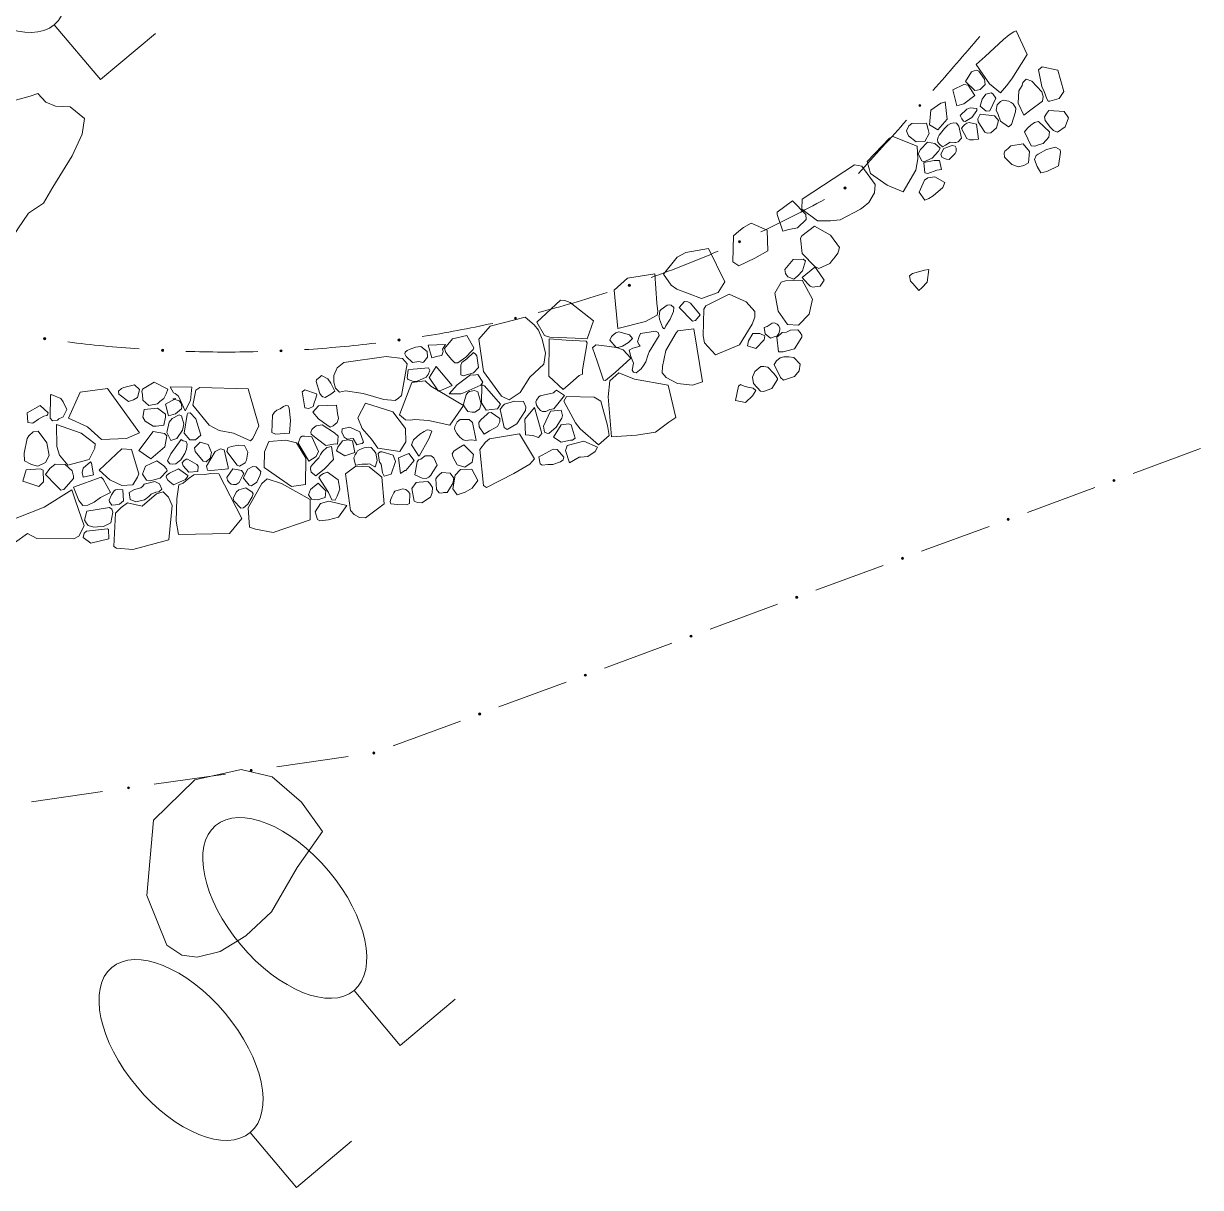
# Model space of a CAD drawing. Header units: metres. Extents: x -10443 to -4073, y -33280 to -26846.
# Drawn here: x -7921.41 to -7913.22, y -29717.05 to -29708.94 of the extents above; entities that cross this region are included whole.
import ezdxf

# ---------------------------------------------------------------- set-up
doc = ezdxf.new("R2010")
doc.units = ezdxf.units.M
doc.header["$MEASUREMENT"] = 0
doc.linetypes.add('CONTINUOUS_1', pattern=[0])
doc.linetypes.add('CONTINUOUS_2', pattern=[0])
for name, color, linetype, lineweight in [('園路', 241, 'CONTINUOUS_2', 18), ('木', 254, 'CONTINUOUS_2', 18), ('石', 241, 'CONTINUOUS_2', 18)]:
    doc.layers.add(name, color=color, linetype=linetype, lineweight=lineweight)

msp = doc.modelspace()

# ---------------------------------------------------------------- hatches: boundary and pattern name
at = {"layer": '園路', "linetype": 'CONTINUOUS_1', "lineweight": 18}
for points in [[(-7915.1639, -29709.5142, 1), (-7915.1789, -29709.5142, 1)], [(-7915.6845, -29710.0888, 1), (-7915.6995, -29710.0888, 1)], [(-7916.4196, -29710.4634, 1), (-7916.4346, -29710.4634, 1)], [(-7917.1868, -29710.7666, 1), (-7917.2018, -29710.7666, 1)], [(-7917.9794, -29710.9956, 1), (-7917.9944, -29710.9956, 1)], [(-7921.2577, -29711.1387, 1), (-7921.2727, -29711.1387, 1)], [(-7918.7902, -29711.1483, 1), (-7918.8052, -29711.1483, 1)], [(-7920.4368, -29711.2202, 1), (-7920.4518, -29711.2202, 1)], [(-7919.6118, -29711.2234, 1), (-7919.6268, -29711.2234, 1)], [(-7913.8121, -29712.1264, 1), (-7913.8271, -29712.1264, 1)], [(-7914.5483, -29712.3975, 1), (-7914.5633, -29712.3975, 1)], [(-7915.2845, -29712.6686, 1), (-7915.2995, -29712.6686, 1)], [(-7916.0207, -29712.9398, 1), (-7916.0357, -29712.9398, 1)], [(-7916.7569, -29713.2109, 1), (-7916.7719, -29713.2109, 1)], [(-7917.493, -29713.4821, 1), (-7917.508, -29713.4821, 1)], [(-7918.2292, -29713.7532, 1), (-7918.2442, -29713.7532, 1)], [(-7918.9654, -29714.0243, 1), (-7918.9804, -29714.0243, 1)], [(-7919.82, -29714.1461, 1), (-7919.835, -29714.1461, 1)], [(-7920.6745, -29714.2678, 1), (-7920.6895, -29714.2678, 1)]]:
    msp.add_hatch(color=241, dxfattribs=at).paths.add_polyline_path(points, flags=0)

# ---------------------------------------------------------------- linework, layer by layer
at = {"layer": '園路', "color": 1, "linetype": 'CONTINUOUS_1', "lineweight": 18}
for p, q in [((-7913.2169, -29711.9044), (-7913.6861, -29712.0772)), ((-7913.9531, -29712.1755), (-7914.4223, -29712.3483)), ((-7914.6893, -29712.4467), (-7915.1585, -29712.6195)), ((-7915.4255, -29712.7178), (-7915.8947, -29712.8906)), ((-7916.1617, -29712.989), (-7916.6309, -29713.1618)), ((-7916.8978, -29713.2601), (-7917.367, -29713.4329)), ((-7917.634, -29713.5312), (-7918.1032, -29713.704)), ((-7918.3702, -29713.8024), (-7918.8394, -29713.9752)), ((-7919.1527, -29714.05), (-7919.6477, -29714.1205)), ((-7920.0073, -29714.1717), (-7920.5023, -29714.2422)), ((-7920.8618, -29714.2934), (-7921.3568, -29714.3639))]:
    msp.add_line(p, q, dxfattribs=at)
for centre in [(-7915.1714, -29709.5142), (-7915.692, -29710.0888), (-7916.4271, -29710.4634), (-7917.1943, -29710.7666), (-7917.9869, -29710.9956), (-7921.2652, -29711.1387), (-7918.7977, -29711.1483), (-7920.4443, -29711.2202), (-7919.6193, -29711.2234), (-7913.8196, -29712.1264), (-7914.5558, -29712.3975), (-7915.292, -29712.6686), (-7916.0282, -29712.9398), (-7916.7644, -29713.2109), (-7917.5005, -29713.4821), (-7918.2367, -29713.7532), (-7918.9729, -29714.0243), (-7919.8275, -29714.1461), (-7920.682, -29714.2678)]:
    msp.add_circle(centre, 0.0075, dxfattribs=at)
for centre, radius, start, end in [((-7940.4804, -29687.109), 33.8014, 318.71609, 319.56363), ((-7940.4804, -29687.109), 33.8014, 317.40175, 318.24929), ((-7919.9981, -29702.548), 8.6837, 295.3559, 298.65494), ((-7919.9981, -29702.548), 8.6837, 289.91042, 293.20945), ((-7919.9981, -29702.548), 8.6837, 284.46494, 287.76397), ((-7919.9981, -29702.548), 8.6837, 279.01946, 282.31849), ((-7919.9981, -29702.548), 8.6837, 262.68301, 265.98205), ((-7919.9981, -29702.548), 8.6837, 273.57398, 276.87301), ((-7919.9981, -29702.548), 8.6837, 268.1285, 271.42753)]:
    msp.add_arc(centre, radius, start, end, dxfattribs=at)
at = {"layer": '木', "color": 1, "linetype": 'CONTINUOUS_1', "lineweight": 18}
for p, q in [((-7920.8777, -29709.3342), (-7921.1991, -29708.9512)), ((-7920.4946, -29709.0129), (-7920.8777, -29709.3342)), ((-7918.7898, -29716.0616), (-7919.1112, -29715.6786)), ((-7918.4068, -29715.7402), (-7918.7898, -29716.0616)), ((-7919.5125, -29717.0513), (-7919.8339, -29716.6683)), ((-7919.1295, -29716.7299), (-7919.5125, -29717.0513))]:
    msp.add_line(p, q, dxfattribs=at)
for centre in [(-7921.6812, -29708.3767), (-7919.5933, -29715.1041), (-7920.316, -29716.0938)]:
    msp.add_ellipse(centre, major_axis=(-0.4821, 0.5745), ratio=0.533333, dxfattribs=at)
at = {"layer": '石', "color": 4, "linetype": 'CONTINUOUS_2', "lineweight": 18, "flags": 128}
for points in [[(-7914.5298, -29709.3277), (-7914.5669, -29709.3783), (-7914.6105, -29709.4256), (-7914.686, -29709.3631), (-7914.78, -29709.2278), (-7914.7165, -29709.1727), (-7914.5887, -29709.0548), (-7914.5502, -29709.0226), (-7914.5175, -29709.0004), (-7914.4996, -29708.9943), (-7914.4235, -29709.1588)], [(-7914.7514, -29709.4021), (-7914.7716, -29709.408), (-7914.7884, -29709.4095), (-7914.854, -29709.3473), (-7914.8113, -29709.28), (-7914.7936, -29709.2738), (-7914.7772, -29709.2671), (-7914.7613, -29709.2758), (-7914.72, -29709.3316), (-7914.7164, -29709.3687)], [(-7914.1997, -29709.4654), (-7914.2647, -29709.4829), (-7914.2783, -29709.4836), (-7914.2877, -29709.4667), (-7914.3057, -29709.4157), (-7914.3227, -29709.3828), (-7914.3447, -29709.2666), (-7914.3185, -29709.2458), (-7914.2093, -29709.2675), (-7914.1685, -29709.4175)], [(-7914.8652, -29709.5029), (-7914.9137, -29709.517), (-7914.9404, -29709.4049), (-7914.864, -29709.3673), (-7914.8355, -29709.3717), (-7914.788, -29709.4452)], [(-7914.3972, -29709.5444), (-7914.4466, -29709.5806), (-7914.4867, -29709.4991), (-7914.481, -29709.4129), (-7914.4584, -29709.3744), (-7914.4547, -29709.3536), (-7914.4306, -29709.3316), (-7914.3903, -29709.3438), (-7914.3207, -29709.4183), (-7914.3121, -29709.4518), (-7914.3179, -29709.4849)], [(-7914.6838, -29709.5503), (-7914.7091, -29709.5539), (-7914.751, -29709.5182), (-7914.7377, -29709.4692), (-7914.7111, -29709.4363), (-7914.6754, -29709.4253), (-7914.6638, -29709.4321), (-7914.6409, -29709.4636)], [(-7915.0456, -29709.6826), (-7915.1043, -29709.6486), (-7915.0944, -29709.5464), (-7915.0256, -29709.4976), (-7915.0068, -29709.4925), (-7914.994, -29709.4888), (-7914.9806, -29709.6103)], [(-7914.8081, -29709.5969), (-7914.8556, -29709.6261), (-7914.8668, -29709.6226), (-7914.879, -29709.6081), (-7914.8891, -29709.5834), (-7914.8442, -29709.5398), (-7914.8195, -29709.5298), (-7914.7751, -29709.535), (-7914.775, -29709.5491)], [(-7914.5338, -29709.6466), (-7914.5536, -29709.6632), (-7914.6098, -29709.6236), (-7914.6259, -29709.5769), (-7914.6396, -29709.5459), (-7914.6335, -29709.5089), (-7914.6219, -29709.4973), (-7914.6094, -29709.4869), (-7914.5903, -29709.478), (-7914.5514, -29709.4843), (-7914.5349, -29709.4934), (-7914.5222, -29709.5022), (-7914.5028, -29709.5338), (-7914.5049, -29709.5586)], [(-7914.1588, -29709.6637), (-7914.2115, -29709.6997), (-7914.2401, -29709.6891), (-7914.2621, -29709.6674), (-7914.2972, -29709.6182), (-7914.3027, -29709.5937), (-7914.2867, -29709.5669), (-7914.2719, -29709.5497), (-7914.1672, -29709.5555), (-7914.1356, -29709.6006)], [(-7915.1367, -29709.7661), (-7915.1964, -29709.7667), (-7915.2496, -29709.7245), (-7915.265, -29709.6914), (-7915.2474, -29709.6553), (-7915.2276, -29709.6388), (-7915.1236, -29709.6382), (-7915.112, -29709.6816), (-7915.1058, -29709.7101)], [(-7914.9592, -29709.7687), (-7914.9933, -29709.7914), (-7915.0122, -29709.8013), (-7915.0332, -29709.7847), (-7915.0465, -29709.7687), (-7915.0476, -29709.752), (-7915.0424, -29709.7357), (-7915.0372, -29709.7208), (-7915.0004, -29709.6746), (-7914.9753, -29709.6511), (-7914.9556, -29709.6393), (-7914.9335, -29709.6361), (-7914.9163, -29709.637), (-7914.8995, -29709.6584), (-7914.8818, -29709.7414), (-7914.904, -29709.7684), (-7914.9203, -29709.7714), (-7914.9267, -29709.7709)], [(-7914.7616, -29709.748), (-7914.7974, -29709.7532), (-7914.8224, -29709.7529), (-7914.8441, -29709.744), (-7914.8816, -29709.6739), (-7914.872, -29709.66), (-7914.8574, -29709.6465), (-7914.843, -29709.6369), (-7914.8272, -29709.6318), (-7914.7776, -29709.6445)], [(-7914.6759, -29709.7045), (-7914.6992, -29709.7063), (-7914.7189, -29709.6997), (-7914.7655, -29709.6273), (-7914.7676, -29709.6078), (-7914.7504, -29709.5757), (-7914.652, -29709.5852), (-7914.6327, -29709.6062), (-7914.6231, -29709.6176), (-7914.6363, -29709.6694)], [(-7914.3123, -29709.7784), (-7914.3367, -29709.7859), (-7914.371, -29709.797), (-7914.3959, -29709.7955), (-7914.4433, -29709.6982), (-7914.4223, -29709.6712), (-7914.398, -29709.6508), (-7914.3727, -29709.6332), (-7914.3439, -29709.6267), (-7914.2692, -29709.6974), (-7914.2737, -29709.7343)], [(-7915.2862, -29710.1156), (-7915.3977, -29710.0693), (-7915.5136, -29709.9884), (-7915.5381, -29709.9044), (-7915.3823, -29709.7418), (-7915.3601, -29709.7303), (-7915.1907, -29709.7971), (-7915.1862, -29709.8866), (-7915.198, -29709.9654)], [(-7915.0852, -29709.8803), (-7915.1439, -29709.9059), (-7915.1569, -29709.9003), (-7915.1822, -29709.8519), (-7915.1674, -29709.8217), (-7915.118, -29709.7708), (-7915.066, -29709.778), (-7915.0298, -29709.8126), (-7915.0405, -29709.8322)], [(-7914.9661, -29709.8907), (-7914.9844, -29709.8872), (-7915.0044, -29709.8816), (-7915.018, -29709.8752), (-7915.0244, -29709.8535), (-7915.0043, -29709.8142), (-7914.946, -29709.7936), (-7914.9257, -29709.7966), (-7914.9174, -29709.8109), (-7914.9181, -29709.8339), (-7914.9244, -29709.8475)], [(-7914.4464, -29709.9323), (-7914.4832, -29709.9419), (-7914.5298, -29709.9243), (-7914.5812, -29709.873), (-7914.5828, -29709.8472), (-7914.579, -29709.8334), (-7914.556, -29709.8129), (-7914.5365, -29709.7954), (-7914.4505, -29709.7811), (-7914.4065, -29709.835), (-7914.4145, -29709.9126)], [(-7914.2053, -29709.935), (-7914.2866, -29709.9731), (-7914.3285, -29709.9823), (-7914.3543, -29709.9402), (-7914.373, -29709.8898), (-7914.3603, -29709.8614), (-7914.3479, -29709.8522), (-7914.2886, -29709.8202), (-7914.2269, -29709.8038), (-7914.1938, -29709.8221), (-7914.1907, -29709.8384)], [(-7915.7258, -29710.3116), (-7915.7937, -29710.3173), (-7915.8833, -29710.3181), (-7915.9937, -29710.2372), (-7915.9914, -29710.1661), (-7915.6257, -29709.9266), (-7915.5755, -29709.9358), (-7915.4818, -29710.0643), (-7915.4878, -29710.1226), (-7915.5274, -29710.1894), (-7915.5658, -29710.2216), (-7915.5845, -29710.2373)], [(-7915.0534, -29709.9639), (-7915.1158, -29709.988), (-7915.1359, -29709.9824), (-7915.1437, -29709.9111), (-7915.0706, -29709.8969), (-7915.0347, -29709.8975), (-7915.0203, -29709.9598)], [(-7915.0786, -29710.1435), (-7915.1084, -29710.1614), (-7915.1352, -29710.1745), (-7915.1758, -29710.1176), (-7915.1397, -29710.0341), (-7915.1145, -29710.0177), (-7915.0671, -29710.0122), (-7914.998, -29710.051), (-7915.012, -29710.0864)], [(-7916.0219, -29710.3653), (-7916.0828, -29710.3786), (-7916.1255, -29710.3897), (-7916.1635, -29710.274), (-7916.1639, -29710.2566), (-7916.0582, -29710.1786), (-7915.9652, -29710.274), (-7915.9638, -29710.3094)], [(-7916.2288, -29710.5255), (-7916.3201, -29710.5782), (-7916.4317, -29710.6319), (-7916.474, -29710.6037), (-7916.4697, -29710.4221), (-7916.4322, -29710.3907), (-7916.3995, -29710.3632), (-7916.3465, -29710.3346), (-7916.2337, -29710.3835)], [(-7915.8754, -29710.6497), (-7915.903, -29710.6351), (-7915.9908, -29710.5446), (-7916.002, -29710.4383), (-7915.9929, -29710.4224), (-7915.9035, -29710.3545), (-7915.7934, -29710.4168), (-7915.7304, -29710.5032), (-7915.7364, -29710.5283), (-7915.7422, -29710.5426), (-7915.7604, -29710.5673), (-7915.7836, -29710.5974), (-7915.7967, -29710.6155)], [(-7916.691, -29710.8591), (-7916.8644, -29710.7948), (-7916.9023, -29710.7655), (-7916.9563, -29710.6885), (-7916.8608, -29710.5712), (-7916.8002, -29710.539), (-7916.6432, -29710.5108), (-7916.5291, -29710.7418), (-7916.5747, -29710.8172)], [(-7915.9878, -29710.6649), (-7916.0212, -29710.7011), (-7916.0496, -29710.725), (-7916.0892, -29710.7086), (-7916.1063, -29710.684), (-7916.1103, -29710.6567), (-7916.0528, -29710.586), (-7915.9839, -29710.5837), (-7915.9677, -29710.596)], [(-7917.081, -29711.019), (-7917.2731, -29711.0686), (-7917.3006, -29710.7995), (-7917.2067, -29710.7172), (-7917.0163, -29710.6866), (-7917.0024, -29710.891), (-7916.995, -29710.9504), (-7917.001, -29710.9749)], [(-7915.8662, -29710.7718), (-7915.9034, -29710.7782), (-7915.9189, -29710.7794), (-7915.9356, -29710.7722), (-7915.9502, -29710.7561), (-7915.99, -29710.7116), (-7915.9015, -29710.6397), (-7915.8934, -29710.6494), (-7915.8364, -29710.7314)], [(-7915.121, -29710.7452), (-7915.1561, -29710.7836), (-7915.179, -29710.8027), (-7915.221, -29710.7548), (-7915.2369, -29710.738), (-7915.2424, -29710.7019), (-7915.2216, -29710.6844), (-7915.1378, -29710.6619), (-7915.1084, -29710.6568)], [(-7915.9417, -29710.9671), (-7916.0149, -29711.0445), (-7916.0926, -29711.0405), (-7916.158, -29710.9467), (-7916.1816, -29710.8204), (-7916.136, -29710.745), (-7916.1064, -29710.736), (-7915.9905, -29710.7317), (-7915.9181, -29710.8623)], [(-7916.4273, -29711.1819), (-7916.595, -29711.2501), (-7916.6696, -29711.1675), (-7916.6788, -29711.1185), (-7916.676, -29710.932), (-7916.6615, -29710.9092), (-7916.4985, -29710.8291), (-7916.3798, -29710.8818), (-7916.3202, -29710.9487), (-7916.3199, -29710.9891), (-7916.3387, -29711.0385)], [(-7917.4867, -29711.1398), (-7917.5714, -29711.1339), (-7917.7486, -29711.1285), (-7917.7851, -29711.1166), (-7917.8391, -29711.0238), (-7917.6726, -29710.8708), (-7917.6424, -29710.872), (-7917.6061, -29710.8867), (-7917.4426, -29711.0152)], [(-7916.9098, -29711.0038), (-7916.9389, -29711.0494), (-7916.9483, -29711.0691), (-7916.9553, -29711.0678), (-7916.9635, -29711.0594), (-7916.9843, -29711.0037), (-7916.9858, -29710.9836), (-7916.9811, -29710.9455), (-7916.9713, -29710.9361), (-7916.9307, -29710.9044), (-7916.9139, -29710.9033), (-7916.9032, -29710.9061), (-7916.8853, -29710.9218), (-7916.8871, -29710.9493)], [(-7916.7327, -29711.0109), (-7916.7533, -29711.0158), (-7916.8471, -29710.921), (-7916.8097, -29710.879), (-7916.7859, -29710.882), (-7916.7685, -29710.8922), (-7916.7003, -29710.9714)], [(-7917.8873, -29711.4056), (-7917.9544, -29711.5124), (-7918.0298, -29711.565), (-7918.0838, -29711.5386), (-7918.2089, -29711.3673), (-7918.2412, -29711.1421), (-7918.1639, -29711.0506), (-7917.9202, -29710.9896), (-7917.857, -29711.0428), (-7917.8269, -29711.0787), (-7917.8007, -29711.1416), (-7917.779, -29711.2403), (-7917.7899, -29711.3159)], [(-7916.2119, -29711.1341), (-7916.2485, -29711.1045), (-7916.2549, -29711.0603), (-7916.2345, -29711.0538), (-7916.1984, -29711.0306), (-7916.1821, -29711.0275), (-7916.1649, -29711.0367), (-7916.1542, -29711.0467), (-7916.146, -29711.0622), (-7916.146, -29711.0776), (-7916.1533, -29711.1026), (-7916.1666, -29711.122), (-7916.1783, -29711.1235)], [(-7918.3315, -29711.2674), (-7918.3884, -29711.3065), (-7918.4093, -29711.306), (-7918.4308, -29711.287), (-7918.456, -29711.2569), (-7918.472, -29711.235), (-7918.4807, -29711.2068), (-7918.4259, -29711.1389), (-7918.3267, -29711.1155), (-7918.2761, -29711.2021), (-7918.281, -29711.214), (-7918.2909, -29711.2239)], [(-7917.2009, -29711.1648), (-7917.2417, -29711.1907), (-7917.2661, -29711.1982), (-7917.2868, -29711.2003), (-7917.3304, -29711.1483), (-7917.3187, -29711.1243), (-7917.3136, -29711.1177), (-7917.2887, -29711.0968), (-7917.2669, -29711.0903), (-7917.1918, -29711.1123), (-7917.1722, -29711.1371)], [(-7917.0788, -29711.299), (-7917.096, -29711.3245), (-7917.1105, -29711.3485), (-7917.1468, -29711.3765), (-7917.1644, -29711.3724), (-7917.1738, -29711.3575), (-7917.1656, -29711.3081), (-7917.1825, -29711.2617), (-7917.1941, -29711.2179), (-7917.169, -29711.2047), (-7917.1182, -29711.1912), (-7917.1263, -29711.1815), (-7917.1366, -29711.1617), (-7917.126, -29711.1237), (-7917.1165, -29711.1032), (-7917.0114, -29711.0858), (-7916.9934, -29711.0951), (-7916.9863, -29711.1175), (-7917.0569, -29711.2295), (-7917.0638, -29711.2494)], [(-7916.7538, -29711.4616), (-7916.8583, -29711.451), (-7916.9384, -29711.4094), (-7916.9659, -29711.3766), (-7916.9634, -29711.3321), (-7916.9393, -29711.2215), (-7916.8678, -29711.0978), (-7916.8564, -29711.0829), (-7916.7455, -29711.0695), (-7916.684, -29711.4403)], [(-7916.3141, -29711.2079), (-7916.3702, -29711.1889), (-7916.3639, -29711.1541), (-7916.335, -29711.1027), (-7916.2849, -29711.102), (-7916.2516, -29711.1177), (-7916.2561, -29711.1475)], [(-7916.0448, -29711.2086), (-7916.1232, -29711.2292), (-7916.1549, -29711.2293), (-7916.1662, -29711.1272), (-7916.1538, -29711.1167), (-7916.1397, -29711.105), (-7916.1288, -29711.0958), (-7916.0997, -29711.0926), (-7916.071, -29711.0792), (-7916.0202, -29711.0764), (-7916.0046, -29711.0951), (-7915.9917, -29711.1136), (-7915.993, -29711.1279)], [(-7918.6603, -29711.2976), (-7918.7047, -29711.3043), (-7918.7478, -29711.2623), (-7918.7565, -29711.2438), (-7918.755, -29711.2331), (-7918.742, -29711.2217), (-7918.72, -29711.2116), (-7918.6828, -29711.1978), (-7918.6454, -29711.1942), (-7918.6015, -29711.2271), (-7918.6002, -29711.2675), (-7918.6247, -29711.3001), (-7918.6319, -29711.3035)], [(-7918.5268, -29711.2597), (-7918.5692, -29711.2717), (-7918.5955, -29711.184), (-7918.4751, -29711.18), (-7918.4944, -29711.212), (-7918.4916, -29711.2285), (-7918.5005, -29711.256)], [(-7917.5211, -29711.3546), (-7917.5212, -29711.3848), (-7917.5442, -29711.3953), (-7917.6038, -29711.4488), (-7917.6549, -29711.4934), (-7917.7556, -29711.4008), (-7917.753, -29711.1401), (-7917.6343, -29711.1486), (-7917.4945, -29711.157), (-7917.4887, -29711.1681)], [(-7917.2932, -29711.3733), (-7917.3597, -29711.4291), (-7917.3739, -29711.4269), (-7917.4173, -29711.295), (-7917.4516, -29711.2035), (-7917.4265, -29711.1806), (-7917.3857, -29711.1871), (-7917.2839, -29711.2008), (-7917.2371, -29711.2165), (-7917.1834, -29711.2741)], [(-7918.9034, -29711.563), (-7919.047, -29711.5206), (-7919.1714, -29711.501), (-7919.2127, -29711.5109), (-7919.2402, -29711.4844), (-7919.2529, -29711.4419), (-7919.2508, -29711.3959), (-7919.2287, -29711.342), (-7919.1822, -29711.3046), (-7918.8877, -29711.263), (-7918.7743, -29711.2758), (-7918.7413, -29711.3136), (-7918.7815, -29711.5352), (-7918.8015, -29711.5536), (-7918.825, -29711.5699)], [(-7918.2795, -29711.3769), (-7918.3523, -29711.397), (-7918.3667, -29711.3902), (-7918.3663, -29711.3222), (-7918.3599, -29711.3035), (-7918.3247, -29711.2779), (-7918.2783, -29711.2357), (-7918.2651, -29711.2467), (-7918.255, -29711.2579), (-7918.2442, -29711.3401)], [(-7916.0438, -29711.4016), (-7916.1205, -29711.427), (-7916.1421, -29711.4097), (-7916.1853, -29711.3174), (-7916.1684, -29711.2925), (-7916.1435, -29711.2716), (-7916.1185, -29711.2648), (-7916.0826, -29711.2654), (-7916.049, -29711.2702), (-7916.0042, -29711.3165), (-7916.0109, -29711.3634)], [(-7918.7343, -29711.3567), (-7918.6988, -29711.3513), (-7918.6182, -29711.3451), (-7918.5927, -29711.3426), (-7918.5841, -29711.3613), (-7918.5951, -29711.3886), (-7918.6077, -29711.4063), (-7918.6768, -29711.4375), (-7918.6978, -29711.4378), (-7918.7333, -29711.4236), (-7918.7384, -29711.4176), (-7918.7423, -29711.413)], [(-7918.5402, -29711.332), (-7918.4286, -29711.465), (-7918.501, -29711.4978), (-7918.525, -29711.5021), (-7918.587, -29711.4086), (-7918.5863, -29711.4065)], [(-7916.2029, -29711.485), (-7916.2596, -29711.506), (-7916.2817, -29711.505), (-7916.33, -29711.4517), (-7916.3357, -29711.4069), (-7916.3207, -29711.3678), (-7916.2781, -29711.332), (-7916.2569, -29711.332), (-7916.2305, -29711.3381), (-7916.1897, -29711.3783), (-7916.1758, -29711.3949), (-7916.1621, -29711.4154), (-7916.1628, -29711.423)], [(-7920.5393, -29711.6051), (-7920.5822, -29711.5667), (-7920.5833, -29711.5274), (-7920.5885, -29711.5071), (-7920.5833, -29711.4908), (-7920.5026, -29711.4421), (-7920.4087, -29711.4907), (-7920.4186, -29711.5239), (-7920.4361, -29711.5551), (-7920.4624, -29711.5772), (-7920.4804, -29711.5923)], [(-7919.2727, -29711.5261), (-7919.3127, -29711.5487), (-7919.3273, -29711.5445), (-7919.3366, -29711.5372), (-7919.3497, -29711.5207), (-7919.3743, -29711.4359), (-7919.3717, -29711.425), (-7919.348, -29711.4036), (-7919.3366, -29711.3956), (-7919.2941, -29711.419), (-7919.2723, -29711.4487), (-7919.2447, -29711.505)], [(-7918.444, -29711.7404), (-7918.5933, -29711.7081), (-7918.6879, -29711.7008), (-7918.7211, -29711.7056), (-7918.7538, -29711.7046), (-7918.795, -29711.6702), (-7918.7079, -29711.4448), (-7918.6154, -29711.4327), (-7918.5753, -29711.4699), (-7918.3482, -29711.6034)], [(-7918.4481, -29711.5225), (-7918.3919, -29711.46), (-7918.3011, -29711.3909), (-7918.2776, -29711.3936), (-7918.2495, -29711.3877), (-7918.2132, -29711.4422), (-7918.229, -29711.4614), (-7918.3534, -29711.5185), (-7918.3685, -29711.523)], [(-7917.3188, -29711.8219), (-7917.3407, -29711.5446), (-7917.3308, -29711.4318), (-7917.2673, -29711.3767), (-7917.1575, -29711.421), (-7916.9243, -29711.4626), (-7916.8709, -29711.6887), (-7916.9179, -29711.7193), (-7917.0107, -29711.7901), (-7917.1435, -29711.8112)], [(-7920.6947, -29711.8335), (-7920.8687, -29711.8414), (-7920.9664, -29711.7534), (-7921.0998, -29711.6926), (-7921.0175, -29711.512), (-7920.8275, -29711.4853), (-7920.6047, -29711.7951)], [(-7920.6475, -29711.5648), (-7920.6826, -29711.5765), (-7920.75, -29711.5257), (-7920.7519, -29711.5037), (-7920.7298, -29711.4851), (-7920.7144, -29711.4781), (-7920.6391, -29711.4609), (-7920.604, -29711.4929), (-7920.6152, -29711.533), (-7920.6192, -29711.5493)], [(-7920.3915, -29711.4732), (-7920.2395, -29711.4756), (-7920.2498, -29711.5703), (-7920.2874, -29711.6409), (-7920.3336, -29711.538), (-7920.3565, -29711.5206), (-7920.3694, -29711.5149)], [(-7920.0502, -29711.7786), (-7920.1192, -29711.7408), (-7920.2327, -29711.6023), (-7920.212, -29711.4972), (-7920.1844, -29711.4794), (-7919.8472, -29711.4887), (-7919.7745, -29711.7464), (-7919.8169, -29711.8351), (-7919.8327, -29711.851), (-7919.9494, -29711.7975)], [(-7919.3948, -29711.6109), (-7919.4268, -29711.6248), (-7919.454, -29711.6205), (-7919.4726, -29711.5097), (-7919.4534, -29711.496), (-7919.373, -29711.5229), (-7919.3711, -29711.5308), (-7919.3789, -29711.5609), (-7919.388, -29711.5852)], [(-7918.2384, -29711.6291), (-7918.2693, -29711.6514), (-7918.2878, -29711.6504), (-7918.319, -29711.6451), (-7918.3427, -29711.6131), (-7918.3488, -29711.5946), (-7918.3295, -29711.5304), (-7918.3178, -29711.5143), (-7918.3064, -29711.5063), (-7918.2711, -29711.4987), (-7918.2498, -29711.51), (-7918.2249, -29711.5913)], [(-7918.1126, -29711.6266), (-7918.1914, -29711.6368), (-7918.2233, -29711.5857), (-7918.2207, -29711.4631), (-7918.2116, -29711.4617), (-7918.2022, -29711.4673), (-7918.0919, -29711.595)], [(-7917.7487, -29711.6324), (-7917.7754, -29711.6447), (-7917.7979, -29711.647), (-7917.8122, -29711.6393), (-7917.8286, -29711.6207), (-7917.8397, -29711.6018), (-7917.8459, -29711.5794), (-7917.8409, -29711.5666), (-7917.824, -29711.5445), (-7917.8153, -29711.5372), (-7917.7222, -29711.5149), (-7917.7134, -29711.5076), (-7917.7015, -29711.4983), (-7917.646, -29711.5344), (-7917.7196, -29711.6277)], [(-7916.3858, -29711.5836), (-7916.4539, -29711.5699), (-7916.4336, -29711.4696), (-7916.4201, -29711.4583), (-7916.3942, -29711.4702), (-7916.3678, -29711.4763), (-7916.3318, -29711.4833), (-7916.314, -29711.5003), (-7916.3354, -29711.536)], [(-7921.3089, -29711.6983), (-7921.3473, -29711.7267), (-7921.3817, -29711.7232), (-7921.3869, -29711.656), (-7921.2963, -29711.6036), (-7921.2414, -29711.6559), (-7921.2461, -29711.67), (-7921.2506, -29711.6731), (-7921.2712, -29711.6785)], [(-7921.1461, -29711.6875), (-7921.1658, -29711.6967), (-7921.1762, -29711.7055), (-7921.2107, -29711.7108), (-7921.2265, -29711.6934), (-7921.2259, -29711.5323), (-7921.2202, -29711.5264), (-7921.1528, -29711.5547), (-7921.1369, -29711.5792), (-7921.1113, -29711.6309), (-7921.1376, -29711.6825)], [(-7920.3553, -29711.6619), (-7920.404, -29711.6756), (-7920.4239, -29711.5943), (-7920.3532, -29711.5562), (-7920.3726, -29711.5583), (-7920.3288, -29711.5711), (-7920.3143, -29711.5884), (-7920.3101, -29711.6145), (-7920.3126, -29711.6284)], [(-7919.5533, -29711.709), (-7919.5609, -29711.7969), (-7919.6587, -29711.8028), (-7919.6827, -29711.7911), (-7919.68, -29711.6719), (-7919.6657, -29711.6511), (-7919.648, -29711.6362), (-7919.626, -29711.6266), (-7919.6015, -29711.6114), (-7919.5854, -29711.6032), (-7919.5703, -29711.6064), (-7919.5621, -29711.6226)], [(-7919.2337, -29711.6021), (-7919.2256, -29711.6595), (-7919.2198, -29711.6956), (-7919.229, -29711.7222), (-7919.2568, -29711.7463), (-7919.2784, -29711.7542), (-7919.3236, -29711.7229), (-7919.3581, -29711.6967), (-7919.3986, -29711.6504), (-7919.3584, -29711.6073)], [(-7918.7912, -29711.924), (-7918.9453, -29711.9019), (-7918.9903, -29711.8387), (-7919.055, -29711.7637), (-7919.0851, -29711.6899), (-7919.032, -29711.5886), (-7918.8399, -29711.6487), (-7918.7526, -29711.7632), (-7918.7513, -29711.8577)], [(-7917.9776, -29711.7313), (-7918.0437, -29711.7708), (-7918.0647, -29711.7583), (-7918.0943, -29711.6309), (-7918.0782, -29711.6079), (-7918.0637, -29711.5957), (-7917.9937, -29711.5736), (-7917.9305, -29711.5772), (-7917.9137, -29711.6127), (-7917.9167, -29711.64)], [(-7917.3334, -29711.8129), (-7917.4084, -29711.8776), (-7917.5364, -29711.7672), (-7917.5694, -29711.7258), (-7917.6494, -29711.5734), (-7917.6311, -29711.5404), (-7917.439, -29711.5456), (-7917.3934, -29711.5746), (-7917.3466, -29711.7443)], [(-7920.4367, -29711.7421), (-7920.4883, -29711.7482), (-7920.5095, -29711.7483), (-7920.5652, -29711.7136), (-7920.5809, -29711.6843), (-7920.5724, -29711.6311), (-7920.4792, -29711.6219), (-7920.4242, -29711.6643), (-7920.4241, -29711.6855)], [(-7920.3443, -29711.8333), (-7920.3861, -29711.8489), (-7920.414, -29711.7925), (-7920.3989, -29711.7197), (-7920.3783, -29711.6936), (-7920.328, -29711.6691), (-7920.3124, -29711.6772), (-7920.296, -29711.7325), (-7920.3019, -29711.7551), (-7920.3048, -29711.777)], [(-7920.177, -29711.8104), (-7920.214, -29711.8437), (-7920.255, -29711.8427), (-7920.2932, -29711.7957), (-7920.2743, -29711.6677), (-7920.2683, -29711.6579), (-7920.2527, -29711.6555), (-7920.2139, -29711.6961)], [(-7918.1113, -29711.7514), (-7918.1678, -29711.7811), (-7918.2054, -29711.8038), (-7918.2404, -29711.7516), (-7918.2417, -29711.7226), (-7918.2315, -29711.7052), (-7918.2033, -29711.6798), (-7918.1897, -29711.6684), (-7918.1752, -29711.6562), (-7918.1556, -29711.6522), (-7918.0957, -29711.694), (-7918.0968, -29711.718)], [(-7917.8035, -29711.7985), (-7917.8271, -29711.8266), (-7917.867, -29711.8129), (-7917.9172, -29711.8078), (-7917.9218, -29711.6983), (-7917.8544, -29711.6182)], [(-7917.7045, -29711.756), (-7917.7542, -29711.8), (-7917.7689, -29711.7975), (-7917.7845, -29711.7893), (-7917.7925, -29711.7488), (-7917.743, -29711.6435), (-7917.6676, -29711.6377), (-7917.6602, -29711.6747), (-7917.6644, -29711.6932)], [(-7920.9545, -29711.9797), (-7921.1039, -29712.0201), (-7921.1627, -29711.95), (-7921.1807, -29711.8906), (-7921.183, -29711.7359), (-7921.0106, -29711.7957), (-7920.9147, -29711.872), (-7920.9159, -29711.9022)], [(-7919.3082, -29711.8819), (-7919.3661, -29711.8396), (-7919.4085, -29711.8032), (-7919.4131, -29711.7893), (-7919.4051, -29711.772), (-7919.3952, -29711.7613), (-7919.3759, -29711.7463), (-7919.3329, -29711.7385), (-7919.2478, -29711.7935), (-7919.2211, -29711.8183), (-7919.2259, -29711.8731), (-7919.2412, -29711.8717)], [(-7919.1179, -29711.8341), (-7919.1597, -29711.8377), (-7919.1791, -29711.8249), (-7919.1954, -29711.7905), (-7919.1942, -29711.7675), (-7919.141, -29711.7559), (-7919.0719, -29711.7876), (-7919.0462, -29711.8605), (-7919.0555, -29711.8699), (-7919.0677, -29711.8714), (-7919.0877, -29711.8757), (-7919.0913, -29711.8771)], [(-7918.2947, -29711.8434), (-7918.3328, -29711.8487), (-7918.3512, -29711.8436), (-7918.3743, -29711.8236), (-7918.3956, -29711.7982), (-7918.4106, -29711.7691), (-7918.4098, -29711.7504), (-7918.3924, -29711.7176), (-7918.3721, -29711.7006), (-7918.3101, -29711.7013), (-7918.2859, -29711.7235), (-7918.2618, -29711.8489)], [(-7917.6689, -29711.8603), (-7917.7231, -29711.8239), (-7917.669, -29711.7392), (-7917.6187, -29711.7316), (-7917.6002, -29711.7397), (-7917.5722, -29711.8311), (-7917.5909, -29711.8445), (-7917.6034, -29711.8455)], [(-7921.2605, -29712.0007), (-7921.3128, -29712.0257), (-7921.3405, -29712.0194), (-7921.3617, -29712.0124), (-7921.4065, -29711.9886), (-7921.4088, -29711.9351), (-7921.3871, -29711.833), (-7921.3759, -29711.8154), (-7921.3446, -29711.7879), (-7921.3101, -29711.7826), (-7921.2511, -29711.8638), (-7921.2351, -29711.9519)], [(-7920.4284, -29711.892), (-7920.5256, -29711.976), (-7920.6105, -29711.9185), (-7920.5096, -29711.7854), (-7920.4319, -29711.7993), (-7920.4154, -29711.8161)], [(-7920.3163, -29711.9828), (-7920.3525, -29712.0114), (-7920.3719, -29712.0136), (-7920.3928, -29712.0098), (-7920.4093, -29711.9901), (-7920.3878, -29711.9419), (-7920.3154, -29711.8404), (-7920.3007, -29711.8494), (-7920.28, -29711.855), (-7920.272, -29711.8731), (-7920.278, -29711.9082), (-7920.2902, -29711.9379)], [(-7919.4495, -29712.1547), (-7919.5464, -29712.1687), (-7919.7369, -29712.0358), (-7919.7357, -29711.9261), (-7919.7056, -29711.8537), (-7919.5856, -29711.8462), (-7919.5127, -29711.8641), (-7919.4457, -29711.972)], [(-7919.4256, -29711.9922), (-7919.4507, -29711.9483), (-7919.4994, -29711.8664), (-7919.4829, -29711.8254), (-7919.4714, -29711.8181), (-7919.456, -29711.8182), (-7919.4049, -29711.8214), (-7919.3575, -29711.9256), (-7919.3759, -29711.96)], [(-7919.1067, -29711.9318), (-7919.1746, -29711.9541), (-7919.2332, -29711.919), (-7919.2247, -29711.8953), (-7919.1911, -29711.8491), (-7919.1551, -29711.8441), (-7919.1227, -29711.8499)], [(-7918.6721, -29711.9388), (-7918.7112, -29711.8785), (-7918.6969, -29711.8429), (-7918.652, -29711.8036), (-7918.6234, -29711.7852), (-7918.6018, -29711.7734), (-7918.5866, -29711.7756), (-7918.5689, -29711.7835), (-7918.5898, -29711.8365), (-7918.6584, -29711.9573), (-7918.6655, -29711.9501)], [(-7917.9992, -29712.077), (-7918.1889, -29712.1759), (-7918.2107, -29712.1606), (-7918.235, -29711.91), (-7918.1959, -29711.8595), (-7918.1689, -29711.8368), (-7917.9597, -29711.8012), (-7917.8556, -29711.9759), (-7917.8867, -29712.0127)], [(-7917.6112, -29712.0037), (-7917.6383, -29711.9179), (-7917.6315, -29711.898), (-7917.6269, -29711.8823), (-7917.5113, -29711.8526), (-7917.4161, -29711.8943), (-7917.4315, -29711.9238), (-7917.4827, -29711.9585), (-7917.5352, -29711.9648), (-7917.5423, -29711.9648)], [(-7920.6507, -29712.1565), (-7920.7292, -29712.1612), (-7920.8124, -29712.1221), (-7920.8858, -29712.0536), (-7920.7285, -29711.9056), (-7920.6597, -29711.9116), (-7920.6093, -29712.0793), (-7920.6186, -29712.103)], [(-7920.1401, -29711.9966), (-7920.1615, -29711.9925), (-7920.218, -29711.9243), (-7920.2206, -29711.9099), (-7920.2218, -29711.8982), (-7920.1828, -29711.8584), (-7920.1277, -29711.8752), (-7920.1028, -29711.9322), (-7920.1077, -29711.9497), (-7920.1102, -29711.9636), (-7920.1134, -29711.9702)], [(-7920.0081, -29712.0466), (-7920.1074, -29712.0559), (-7920.1316, -29712.0534), (-7920.1383, -29712.0275), (-7920.0776, -29711.9254), (-7920.0403, -29711.9051), (-7920.0144, -29711.9125), (-7919.9878, -29712.0343), (-7919.9871, -29712.0463)], [(-7919.9097, -29712.0276), (-7919.9259, -29712.0208), (-7919.996, -29711.9253), (-7919.9904, -29711.8996), (-7919.9663, -29711.8889), (-7919.9126, -29711.881), (-7919.8745, -29711.8832), (-7919.8503, -29711.929), (-7919.8609, -29711.9851), (-7919.8704, -29712.0025)], [(-7919.3162, -29712.0452), (-7919.3777, -29712.0929), (-7919.4103, -29712.0691), (-7919.4134, -29712.0457), (-7919.4111, -29712.0288), (-7919.3965, -29712.0095), (-7919.3718, -29711.9856), (-7919.3552, -29711.9678), (-7919.3457, -29711.9464), (-7919.3301, -29711.9255), (-7919.3011, -29711.8972), (-7919.2676, -29711.8903), (-7919.2537, -29711.9809)], [(-7919.0549, -29712.0117), (-7919.0998, -29712.0191), (-7919.1109, -29711.9796), (-7919.1124, -29711.9675), (-7919.1066, -29711.9548), (-7919.1033, -29711.9465), (-7919.0946, -29711.9344), (-7919.0861, -29711.921), (-7919.0698, -29711.9105), (-7919.0397, -29711.8994), (-7919.0133, -29711.8953), (-7918.9916, -29711.8976), (-7918.9706, -29711.9209), (-7918.9582, -29711.9365), (-7918.9502, -29711.9864), (-7918.9605, -29712.0266), (-7918.9661, -29712.0313), (-7919.0045, -29712.0099), (-7919.0171, -29712.0127)], [(-7918.8525, -29712.0822), (-7918.9014, -29712.0972), (-7918.9139, -29712.0723), (-7918.9229, -29712.0137), (-7918.9338, -29711.998), (-7918.942, -29711.9376), (-7918.9288, -29711.9266), (-7918.9152, -29711.9258), (-7918.839, -29711.9492), (-7918.8217, -29711.9937)], [(-7918.288, -29711.9982), (-7918.3403, -29712.0343), (-7918.3928, -29712.0177), (-7918.4209, -29711.9673), (-7918.4284, -29711.9406), (-7918.4154, -29711.9233), (-7918.3937, -29711.9051), (-7918.3473, -29711.8788), (-7918.2796, -29711.9463)], [(-7917.7271, -29712.0148), (-7917.7618, -29712.0156), (-7917.8013, -29712.0192), (-7917.8139, -29712.0097), (-7917.8244, -29711.9607), (-7917.8009, -29711.9493), (-7917.7235, -29711.9079), (-7917.6956, -29711.9116), (-7917.6513, -29711.963), (-7917.6555, -29711.9819), (-7917.6728, -29711.9964)], [(-7921.1309, -29712.1893), (-7921.1526, -29712.1944), (-7921.1866, -29712.1581), (-7921.2598, -29712.0849), (-7921.2293, -29712.0439), (-7921.1925, -29712.0131), (-7921.1227, -29712.0147), (-7921.0728, -29712.0602), (-7921.0644, -29712.0969), (-7921.0652, -29712.1129)], [(-7920.9255, -29712.0866), (-7920.997, -29712.1041), (-7921.0043, -29712.07), (-7920.9985, -29712.0404), (-7920.946, -29711.9975), (-7920.9383, -29712.0052)], [(-7920.4623, -29712.1104), (-7920.5306, -29712.1288), (-7920.5565, -29712.1233), (-7920.5831, -29712.0831), (-7920.564, -29712.0257), (-7920.4851, -29711.9903), (-7920.4355, -29712.0241), (-7920.4169, -29712.0463), (-7920.4128, -29712.0582)], [(-7920.1998, -29712.0632), (-7920.2623, -29712.0676), (-7920.3008, -29712.0236), (-7920.3072, -29712.0046), (-7920.297, -29711.9905), (-7920.28, -29711.977), (-7920.2702, -29711.9775), (-7920.2055, -29712.0161), (-7920.1957, -29712.0259)], [(-7918.7876, -29712.078), (-7918.8006, -29711.9696), (-7918.7852, -29711.9626), (-7918.7291, -29711.938), (-7918.6917, -29711.9869), (-7918.7505, -29712.0575), (-7918.7563, -29712.0576)], [(-7918.6358, -29712.1106), (-7918.687, -29712.0875), (-7918.6708, -29711.9972), (-7918.6618, -29711.9825), (-7918.6461, -29711.9788), (-7918.6164, -29711.9551), (-7918.5734, -29711.9556), (-7918.5559, -29711.968), (-7918.5315, -29712.0196), (-7918.5625, -29712.0657), (-7918.5774, -29712.0888), (-7918.5896, -29712.1038), (-7918.6077, -29712.1131)], [(-7921.3068, -29712.1676), (-7921.4171, -29712.1319), (-7921.3939, -29712.0526), (-7921.2956, -29712.0449), (-7921.2768, -29712.0543), (-7921.274, -29712.1354)], [(-7920.285, -29712.1195), (-7920.3688, -29712.1576), (-7920.4079, -29712.125), (-7920.4189, -29712.1044), (-7920.4169, -29712.0909), (-7920.3971, -29712.0751), (-7920.3325, -29712.046), (-7920.2684, -29712.0915), (-7920.2688, -29712.0957)], [(-7919.9792, -29712.4962), (-7920.3329, -29712.5021), (-7920.3508, -29712.4095), (-7920.3459, -29712.254), (-7920.3309, -29712.1578), (-7920.3017, -29712.1452), (-7920.2666, -29712.1157), (-7920.2272, -29712.0867), (-7920.1491, -29712.0849), (-7920.1073, -29712.0777), (-7920.0533, -29712.0802), (-7919.8927, -29712.3904)], [(-7919.9113, -29712.1395), (-7919.9327, -29712.1543), (-7919.9498, -29712.1537), (-7919.9667, -29712.1514), (-7919.9803, -29712.1408), (-7919.9922, -29712.1248), (-7919.9969, -29712.1051), (-7919.9561, -29712.0457), (-7919.8941, -29712.0559), (-7919.8785, -29712.0774), (-7919.888, -29712.0932)], [(-7919.7874, -29712.1371), (-7919.8244, -29712.1634), (-7919.8406, -29712.1581), (-7919.8813, -29712.1096), (-7919.8832, -29712.1101), (-7919.8502, -29712.0482), (-7919.8158, -29712.0287), (-7919.793, -29712.032), (-7919.7611, -29712.0643), (-7919.7651, -29712.0877)], [(-7919.2297, -29712.2355), (-7919.2415, -29712.2636), (-7919.2661, -29712.2606), (-7919.2891, -29712.2106), (-7919.3556, -29712.1051), (-7919.3423, -29712.09), (-7919.3245, -29712.0774), (-7919.2968, -29712.0691), (-7919.2209, -29712.1211), (-7919.2095, -29712.1863)], [(-7918.901, -29712.2889), (-7919.0323, -29712.3857), (-7919.0727, -29712.3851), (-7919.1113, -29712.3644), (-7919.1348, -29712.3363), (-7919.1717, -29712.0803), (-7919.0992, -29712.0274), (-7919.0056, -29712.0313), (-7918.9181, -29712.1039)], [(-7918.4634, -29712.2092), (-7918.4879, -29712.2109), (-7918.4991, -29712.2144), (-7918.5181, -29712.2114), (-7918.5367, -29712.1893), (-7918.5411, -29712.1151), (-7918.5322, -29712.1004), (-7918.5188, -29712.0868), (-7918.5, -29712.0699), (-7918.4426, -29712.0749), (-7918.4338, -29712.084), (-7918.4161, -29712.1093), (-7918.4239, -29712.1465)], [(-7918.2893, -29712.1795), (-7918.3368, -29712.2088), (-7918.3935, -29712.2256), (-7918.4239, -29712.1851), (-7918.4059, -29712.0885), (-7918.3703, -29712.0492), (-7918.29, -29712.0479), (-7918.25, -29712.1265)], [(-7920.8764, -29712.244), (-7920.9197, -29712.2768), (-7920.9658, -29712.2978), (-7920.9998, -29712.3015), (-7921.0285, -29712.2653), (-7921.0647, -29712.1736), (-7920.8718, -29712.1038), (-7920.8586, -29712.1174), (-7920.8079, -29712.2095)], [(-7920.5713, -29712.2606), (-7920.6309, -29712.274), (-7920.6707, -29712.259), (-7920.676, -29712.2104), (-7920.6409, -29712.1903), (-7920.5954, -29712.177), (-7920.583, -29712.1665), (-7920.572, -29712.1514), (-7920.4979, -29712.1329), (-7920.4665, -29712.1491), (-7920.4487, -29712.1872), (-7920.4695, -29712.2047), (-7920.4923, -29712.2085), (-7920.523, -29712.2225), (-7920.5403, -29712.237)], [(-7919.851, -29712.292), (-7919.8798, -29712.3177), (-7919.9, -29712.319), (-7919.9473, -29712.2673), (-7919.9534, -29712.2497), (-7919.93, -29712.2064), (-7919.9129, -29712.192), (-7919.8646, -29712.1783), (-7919.8197, -29712.2075), (-7919.8138, -29712.2191), (-7919.8205, -29712.2412)], [(-7919.4172, -29712.4013), (-7919.6733, -29712.4887), (-7919.7984, -29712.4662), (-7919.8391, -29712.4525), (-7919.849, -29712.3173), (-7919.7531, -29712.1466), (-7919.7157, -29712.1152), (-7919.6161, -29712.1485), (-7919.4177, -29712.2583)], [(-7919.3119, -29712.2447), (-7919.3644, -29712.2608), (-7919.4068, -29712.2565), (-7919.4276, -29712.2273), (-7919.4152, -29712.1896), (-7919.3611, -29712.1452), (-7919.3065, -29712.1991)], [(-7918.6394, -29712.2827), (-7918.6689, -29712.2792), (-7918.6922, -29712.2704), (-7918.7085, -29712.1813), (-7918.6779, -29712.1397), (-7918.6585, -29712.1376), (-7918.5975, -29712.1342), (-7918.5824, -29712.1481), (-7918.5654, -29712.1746), (-7918.5669, -29712.213), (-7918.578, -29712.2419)], [(-7921.0622, -29712.5336), (-7921.319, -29712.5313), (-7921.3853, -29712.4967), (-7921.4747, -29712.561), (-7921.5152, -29712.5286), (-7921.5208, -29712.4111), (-7921.2695, -29712.3118), (-7921.0756, -29712.1916), (-7921.0519, -29712.2673), (-7920.9906, -29712.4416), (-7921.0273, -29712.515)], [(-7920.7154, -29712.2673), (-7920.7445, -29712.2917), (-7920.7732, -29712.2969), (-7920.7972, -29712.2993), (-7920.815, -29712.2753), (-7920.8158, -29712.263), (-7920.7991, -29712.2254), (-7920.7813, -29712.1987), (-7920.7724, -29712.1924), (-7920.7581, -29712.1898), (-7920.7203, -29712.1912)], [(-7920.4012, -29712.5394), (-7920.6518, -29712.6063), (-7920.766, -29712.5985), (-7920.7844, -29712.5861), (-7920.7727, -29712.3531), (-7920.7325, -29712.3155), (-7920.6885, -29712.2825), (-7920.5864, -29712.3044), (-7920.4859, -29712.22), (-7920.4414, -29712.2066), (-7920.4033, -29712.2424), (-7920.3781, -29712.301)], [(-7918.7461, -29712.2955), (-7918.8096, -29712.2945), (-7918.8547, -29712.2899), (-7918.8592, -29712.2747), (-7918.8582, -29712.2633), (-7918.8484, -29712.2397), (-7918.8332, -29712.2128), (-7918.8271, -29712.2018), (-7918.7887, -29712.1885), (-7918.7711, -29712.1855), (-7918.7509, -29712.1886), (-7918.7347, -29712.2022), (-7918.7219, -29712.2174), (-7918.7241, -29712.2865)], [(-7920.8055, -29712.4205), (-7920.8567, -29712.4481), (-7920.8978, -29712.4484), (-7920.9237, -29712.4512), (-7920.9631, -29712.4394), (-7920.9776, -29712.4221), (-7920.9888, -29712.4032), (-7920.9718, -29712.3405), (-7920.8129, -29712.3146), (-7920.7966, -29712.3269), (-7920.7914, -29712.3473)], [(-7919.2189, -29712.3816), (-7919.2893, -29712.4005), (-7919.3503, -29712.408), (-7919.3662, -29712.3989), (-7919.3813, -29712.3443), (-7919.3455, -29712.2871), (-7919.2857, -29712.2711), (-7919.1619, -29712.3018)], [(-7920.8185, -29712.533), (-7920.945, -29712.5624), (-7920.9974, -29712.5237), (-7920.9903, -29712.4929), (-7920.9736, -29712.479), (-7920.8285, -29712.4634), (-7920.8206, -29712.4686)]]:
    msp.add_lwpolyline(points, close=True, dxfattribs=at)
for points in [[(-7922.6117, -29709.5392), (-7922.3735, -29709.4524), (-7922.2369, -29709.472), (-7922.0302, -29709.394), (-7921.8902, -29709.3544), (-7921.7775, -29709.3623), (-7921.6441, -29709.4624), (-7921.5616, -29709.4638), (-7921.4686, -29709.4777), (-7921.3661, -29709.4483), (-7921.3128, -29709.4318), (-7921.2564, -29709.4905), (-7921.1897, -29709.5194), (-7921.0882, -29709.5226), (-7920.9877, -29709.6044), (-7921.005, -29709.7143), (-7921.0738, -29709.864), (-7921.2083, -29710.0828), (-7921.2738, -29710.1943), (-7921.3779, -29710.264), (-7921.4527, -29710.3728), (-7921.5065, -29710.4603), (-7921.6932, -29710.419), (-7921.7855, -29710.3764), (-7921.8988, -29710.4183), (-7922.0753, -29710.2837), (-7922.1967, -29710.2654), (-7922.3919, -29710.1676), (-7922.6262, -29709.9895), (-7922.7287, -29709.7115), (-7922.6117, -29709.5392)], [(-7920.3094, -29715.4323), (-7920.4157, -29715.3625), (-7920.5541, -29715.0174), (-7920.5083, -29714.4938), (-7920.2199, -29714.212), (-7919.898, -29714.1407), (-7919.6818, -29714.1899), (-7919.4768, -29714.3679), (-7919.3302, -29714.571), (-7919.508, -29714.8235), (-7919.6864, -29715.1322), (-7919.8652, -29715.2982), (-7920.0435, -29715.408), (-7920.2024, -29715.446), (-7920.3094, -29715.4323)]]:
    msp.add_lwpolyline(points, dxfattribs=at)

doc.saveas('drawing.dxf')
